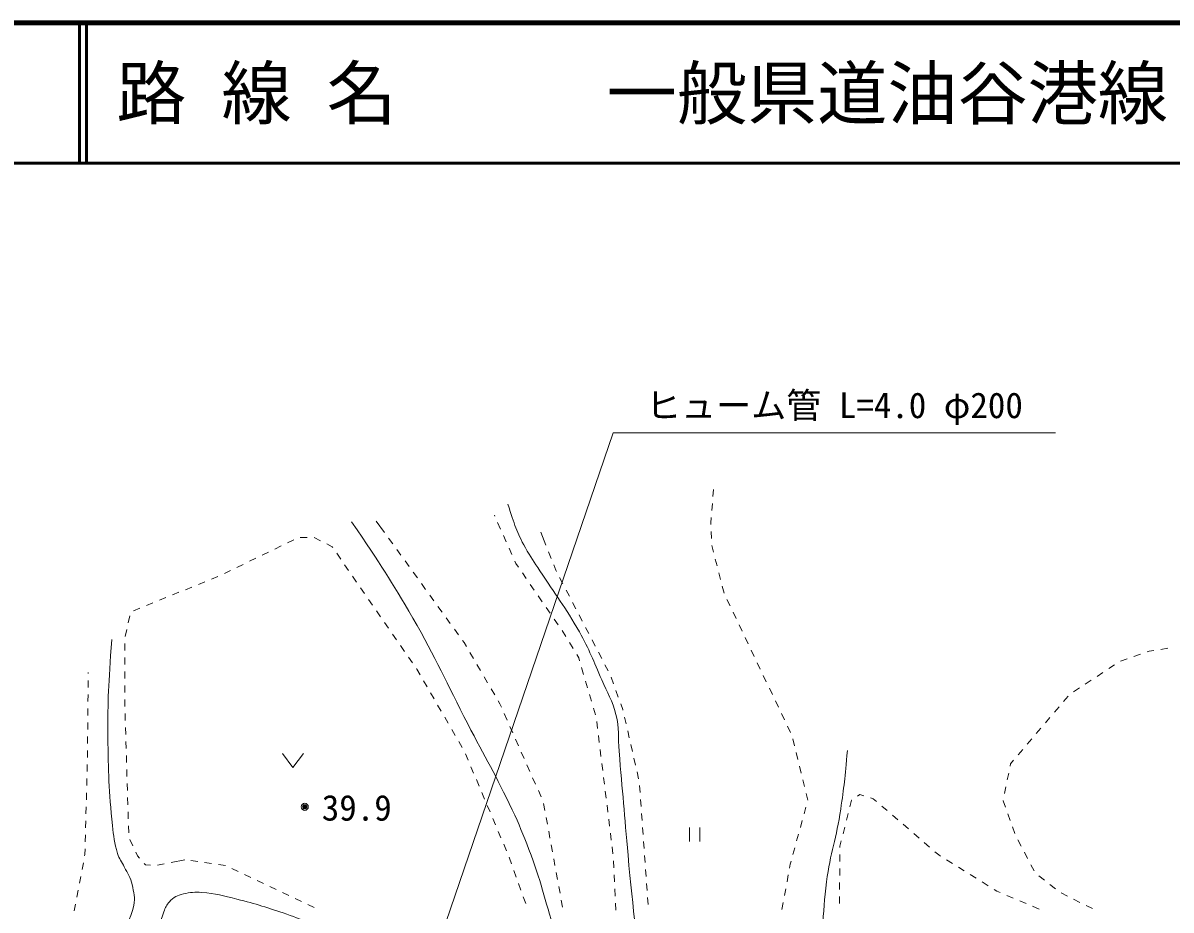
# Model space of a CAD drawing. Units: millimetres, scale not verified. Extents: x 40000 to 680000, y 20000 to 380000.
# Drawn here: x 173730 to 255554, y 316787 to 380000 of the extents above; entities that cross this region are included whole.
import ezdxf
from ezdxf.enums import TextEntityAlignment as Align

# ---------------------------------------------------------------- set-up
doc = ezdxf.new("R2010")
doc.units = ezdxf.units.MM
doc.header["$LTSCALE"] = 1000
doc.header["$PDMODE"] = 32
doc.header["$PDSIZE"] = 500
for name, color, linetype, lineweight in [('M-BGD', 7, 'Continuous', 13), ('M-STR-HTXT', 7, 'Continuous', 13), ('M-TTL', 2, 'Continuous', 140), ('M-TTL-LINE', 7, 'Continuous', 50), ('M-TTL-TXT', 7, 'Continuous', 13)]:
    doc.layers.add(name, color=color, linetype=linetype, lineweight=lineweight)
doc.styles.add('ＭＳ ゴシック', font='')
doc.styles.get('ＭＳ ゴシック').set_extended_font_data('MS Gothic')

msp = doc.modelspace()

# ---------------------------------------------------------------- linework, layer by layer
at = {"layer": 'M-BGD'}
for p, q in [((222903, 346257), (222942, 346756)), ((222823, 345261), (222863, 345759)), ((198914, 344503), (199500, 343693)), ((207357, 344852), (207326, 344923)), ((222749, 344344), (222783, 344762)), ((207764, 343939), (207561, 344396)), ((210636, 343708), (211004, 342778)), ((222753, 344264), (222749, 344344)), ((222799, 343265), (222776, 343764)), ((192579, 342951), (193028, 343170)), ((193490, 343334), (193990, 343336)), ((194487, 343324), (194933, 343098)), ((195379, 342872), (195768, 342675)), ((199792, 343287), (200085, 342882)), ((208171, 343025), (207968, 343482)), ((190780, 342075), (191230, 342294)), ((191679, 342513), (192129, 342732)), ((195768, 342675), (195804, 342622)), ((196089, 342211), (196374, 341800)), ((200378, 342477), (200671, 342072)), ((208578, 342112), (208375, 342569)), ((211188, 342313), (211371, 341848)), ((222948, 342281), (222823, 342765)), ((188982, 341200), (189432, 341419)), ((189881, 341638), (190331, 341856)), ((196658, 341389), (196943, 340978)), ((200964, 341666), (201257, 341261)), ((208856, 341488), (208782, 341655)), ((209037, 341227), (208856, 341488)), ((211555, 341383), (211702, 341010)), ((223197, 341313), (223072, 341797)), ((187164, 340369), (187627, 340557)), ((188083, 340762), (188533, 340981)), ((197227, 340567), (197512, 340156)), ((201550, 340856), (201843, 340451)), ((209605, 340404), (209321, 340816)), ((211702, 341010), (211748, 340922)), ((211979, 340479), (212210, 340035)), ((223446, 340344), (223321, 340828)), ((185311, 339615), (185775, 339804)), ((186238, 339992), (186701, 340181)), ((197797, 339744), (198081, 339333)), ((202135, 340045), (202428, 339640)), ((210173, 339582), (209889, 339993)), ((212440, 339591), (212671, 339148)), ((223695, 339376), (223570, 339860)), ((183459, 338862), (183922, 339050)), ((184385, 339239), (184848, 339427)), ((198366, 338922), (198650, 338511)), ((202721, 339235), (203014, 338830)), ((210742, 338759), (210457, 339170)), ((224122, 338472), (223906, 338923)), ((181606, 338108), (182069, 338297)), ((182532, 338485), (182996, 338674)), ((198935, 338100), (199220, 337689)), ((203307, 338424), (203600, 338019)), ((211310, 337936), (211026, 338347)), ((212902, 338704), (213132, 338261)), ((224553, 337570), (224337, 338021)), ((181236, 337264), (181342, 337753)), ((199504, 337278), (199789, 336867)), ((203893, 337614), (204186, 337209)), ((211878, 337113), (211594, 337525)), ((213363, 337817), (213594, 337373)), ((224984, 336667), (224769, 337119)), ((181025, 336287), (181130, 336776)), ((200073, 336456), (200358, 336045)), ((204478, 336803), (204771, 336398)), ((212417, 336271), (212157, 336699)), ((213824, 336930), (214055, 336486)), ((180981, 335292), (180981, 335792)), ((200643, 335634), (200927, 335222)), ((205064, 335993), (205166, 335853)), ((205166, 335853), (205331, 335571)), ((212936, 335416), (212676, 335844)), ((214286, 336043), (214516, 335599)), ((225416, 335765), (225200, 336216)), ((180981, 334292), (180981, 334792)), ((201212, 334811), (201497, 334400)), ((205583, 335139), (205836, 334708)), ((213339, 334752), (213195, 334989)), ((213403, 334539), (213339, 334752)), ((214747, 335155), (214978, 334712)), ((225847, 334863), (225631, 335314)), ((251963, 334510), (252434, 334678)), ((252905, 334845), (253376, 335013)), ((253847, 335180), (254007, 335237)), ((254007, 335237), (254333, 335288)), ((254827, 335364), (255322, 335440)), ((201781, 333989), (201805, 333955)), ((201805, 333955), (202034, 333558)), ((206089, 334276), (206341, 333845)), ((213688, 333580), (213545, 334059)), ((215208, 334268), (215439, 333825)), ((226278, 333961), (226063, 334412)), ((251112, 333991), (251530, 334266)), ((178374, 332649), (178378, 333149)), ((178383, 333649), (178383, 333707)), ((180981, 333292), (180981, 333792)), ((202285, 333125), (202535, 332693)), ((206594, 333413), (206847, 332982)), ((213973, 332621), (213830, 333101)), ((215647, 333371), (215818, 332901)), ((226710, 333059), (226494, 333510)), ((249443, 332889), (249860, 333165)), ((250278, 333440), (250695, 333716)), ((180981, 332292), (180981, 332792)), ((202786, 332260), (203036, 331827)), ((207099, 332550), (207352, 332119)), ((215989, 332431), (216160, 331962)), ((227141, 332156), (226925, 332608)), ((248608, 332339), (249026, 332614)), ((178364, 331649), (178369, 332149)), ((180981, 331539), (180981, 331792)), ((180988, 331292), (180981, 331539)), ((203286, 331394), (203537, 330962)), ((207605, 331687), (207725, 331482)), ((207725, 331482), (207831, 331242)), ((214258, 331663), (214115, 332142)), ((216331, 331492), (216480, 331084)), ((227572, 331254), (227357, 331705)), ((247899, 331646), (248223, 332027)), ((178355, 330649), (178360, 331149)), ((181020, 330292), (181004, 330792)), ((208033, 330785), (208236, 330328)), ((214542, 330704), (214400, 331184)), ((216480, 331084), (216495, 331020)), ((228004, 330352), (227788, 330803)), ((247250, 330885), (247575, 331266)), ((178346, 329649), (178351, 330149)), ((181051, 329293), (181035, 329792)), ((203787, 330529), (204038, 330096)), ((208438, 329871), (208641, 329414)), ((214683, 329716), (214622, 330212)), ((216606, 330532), (216717, 330045)), ((228435, 329450), (228219, 329901)), ((246602, 330124), (246926, 330504)), ((178337, 328649), (178342, 329149)), ((204288, 329663), (204538, 329230)), ((208843, 328956), (209045, 328499)), ((214805, 328723), (214744, 329219)), ((216828, 329557), (216940, 329070)), ((228713, 328493), (228593, 328978)), ((245304, 328602), (245629, 328982)), ((245953, 329363), (246277, 329743)), ((178329, 327710), (178333, 328149)), ((181082, 328293), (181066, 328793)), ((204789, 328798), (205039, 328365)), ((214927, 327731), (214866, 328227)), ((217051, 328582), (217162, 328095)), ((244656, 327841), (244980, 328221)), ((178327, 327649), (178329, 327710)), ((181113, 327294), (181098, 327793)), ((192216, 327952), (192966, 326952)), ((192966, 326952), (193716, 327952)), ((205268, 327921), (205463, 327461)), ((209248, 328042), (209450, 327585)), ((217274, 327607), (217385, 327120)), ((228952, 327522), (228832, 328007)), ((244119, 327211), (244331, 327460)), ((178301, 326649), (178314, 327149)), ((181145, 326294), (181129, 326794)), ((205657, 327000), (205852, 326540)), ((209653, 327128), (209855, 326670)), ((215050, 326738), (214989, 327234)), ((217496, 326633), (217608, 326145)), ((229190, 326551), (229071, 327036)), ((243886, 326062), (243985, 326552)), ((244085, 327042), (244119, 327211)), ((178275, 325650), (178288, 326150)), ((181176, 325295), (181160, 325794)), ((206047, 326079), (206241, 325619)), ((210057, 326213), (210260, 325756)), ((215172, 325746), (215111, 326242)), ((229429, 325580), (229310, 326065)), ((178249, 324650), (178262, 325150)), ((206436, 325158), (206630, 324697)), ((210462, 325299), (210665, 324842)), ((215294, 324753), (215233, 325249)), ((217675, 325651), (217711, 325152)), ((229664, 324624), (229549, 325094)), ((233212, 324910), (233386, 325028)), ((233386, 325028), (233661, 324936)), ((243688, 325082), (243787, 325572)), ((178223, 323651), (178236, 324150)), ((181207, 324295), (181192, 324795)), ((206825, 324237), (207020, 323776)), ((210838, 324375), (210928, 323884)), ((215416, 323761), (215355, 324257)), ((217746, 324654), (217782, 324155)), ((229397, 323644), (229529, 324126)), ((229660, 324609), (229664, 324624)), ((232663, 324153), (232780, 324616)), ((232780, 324616), (232799, 324628)), ((234135, 324778), (234331, 324713)), ((234331, 324713), (234554, 324522)), ((234934, 324197), (235313, 323871)), ((243586, 324578), (243589, 324592)), ((243749, 324120), (243586, 324578)), ((181238, 323296), (181223, 323795)), ((207214, 323316), (207409, 322855)), ((211018, 323392), (211108, 322900)), ((215538, 322768), (215477, 323264)), ((217817, 323656), (217853, 323157)), ((232419, 323183), (232541, 323668)), ((235693, 323546), (236073, 323221)), ((244086, 323179), (243918, 323649)), ((178197, 322651), (178210, 323151)), ((181270, 322296), (181254, 322796)), ((207603, 322394), (207798, 321934)), ((211198, 322408), (211288, 321916)), ((217888, 322659), (217924, 322160)), ((221226, 322667), (221226, 321667)), ((221976, 321667), (221976, 322667)), ((229135, 322679), (229266, 323161)), ((232175, 322213), (232297, 322698)), ((236452, 322895), (236832, 322570)), ((244423, 322237), (244254, 322708)), ((178170, 321651), (178183, 322151)), ((181555, 321359), (181336, 321809)), ((215660, 321776), (215599, 322272)), ((217959, 321661), (217994, 321162)), ((228872, 321714), (229003, 322196)), ((231956, 321345), (232053, 321728)), ((237212, 322245), (237592, 321920)), ((237971, 321594), (238351, 321269)), ((244870, 321344), (244640, 321788)), ((178128, 320653), (178147, 320749)), ((178147, 320749), (178157, 321151)), ((181895, 320660), (181774, 320910)), ((207993, 321473), (208187, 321013)), ((211377, 321424), (211467, 320932)), ((215782, 320783), (215721, 321279)), ((228609, 320749), (228741, 321231)), ((231955, 321240), (231956, 321345)), ((238731, 320944), (239001, 320712)), ((245331, 320456), (245101, 320900)), ((177939, 319671), (178034, 320162)), ((182040, 320491), (181895, 320660)), ((182461, 319998), (182364, 320111)), ((182812, 319984), (182461, 319998)), ((183801, 320075), (183310, 319977)), ((185272, 320369), (184291, 320173)), ((186184, 320242), (185689, 320311)), ((187174, 320105), (186679, 320173)), ((188165, 319967), (187670, 320036)), ((208382, 320552), (208408, 320491)), ((208408, 320491), (208553, 320083)), ((211557, 320441), (211647, 319949)), ((215835, 319785), (215812, 320284)), ((218030, 320664), (218065, 320165)), ((228369, 319779), (228419, 320048)), ((228419, 320048), (228478, 320267)), ((231947, 320240), (231951, 320740)), ((239001, 320712), (239123, 320636)), ((239548, 320372), (239972, 320107)), ((245792, 319569), (245561, 320013)), ((177749, 318690), (177844, 319180)), ((189070, 319543), (188618, 319757)), ((189973, 319114), (189521, 319328)), ((208721, 319612), (208889, 319141)), ((211737, 319457), (211827, 318965)), ((215882, 318786), (215858, 319285)), ((218101, 319666), (218136, 319167)), ((228186, 318796), (228277, 319287)), ((231939, 319240), (231943, 319740)), ((240397, 319843), (240821, 319579)), ((241245, 319314), (241670, 319050)), ((246525, 318910), (246129, 319214)), ((190876, 318685), (190425, 318899)), ((191779, 318256), (191328, 318470)), ((209057, 318670), (209224, 318199)), ((211917, 318473), (212007, 317981)), ((218172, 318669), (218207, 318170)), ((228004, 317813), (228095, 318304)), ((231931, 318240), (231935, 318740)), ((242094, 318786), (242519, 318521)), ((247318, 318301), (246922, 318605)), ((177560, 317708), (177654, 318199)), ((192683, 317827), (192231, 318041)), ((193586, 317398), (193134, 317612)), ((209392, 317728), (209560, 317257)), ((212097, 317490), (212187, 316998)), ((215928, 317787), (215905, 318286)), ((218242, 317671), (218278, 317173)), ((231922, 317241), (231926, 317741)), ((242943, 318257), (243145, 318131)), ((243145, 318131), (243386, 318029)), ((243846, 317833), (244307, 317638)), ((248167, 317780), (247719, 318003)), ((249062, 317334), (248614, 317557)), ((177370, 316726), (177465, 317217)), ((194489, 316968), (194038, 317183)), ((215975, 316788), (215951, 317287)), ((227821, 316829), (227912, 317321)), ((244767, 317442), (245227, 317247)), ((245687, 317051), (246148, 316856)), ((249957, 316889), (249510, 317112))]:
    msp.add_line(p, q, dxfattribs=at)
for radius in [150, 120, 90, 60, 30, 20]:
    msp.add_circle((193815, 324141), radius, dxfattribs=at)
for points, knots in [([(157413, 285191), (157543, 285378), (157608, 285442), (157756, 285580), (158061, 285865), (158310, 285931), (158702, 286076), (159644, 286424), (160196, 286549), (161164, 286815), (163008, 287322), (164086, 287449), (165906, 288035), (167531, 288558), (168456, 288828), (170014, 289525), (171995, 290412), (173150, 290865), (174957, 292069), (176208, 292903), (176835, 293482), (177937, 294505), (179035, 295522), (179345, 296421), (180554, 297303), (181928, 298307), (182872, 298636), (184480, 299193), (186178, 299782), (187185, 299947), (188950, 300284), (191060, 300687), (192256, 300905), (194402, 301011), (196120, 301095), (197086, 300931), (198800, 300793), (200668, 300642), (201720, 300548), (203562, 300202), (204905, 299950), (205633, 299688), (206942, 299293), (208619, 298787), (209475, 298252), (211158, 297767), (211938, 297542), (212389, 297439), (213198, 297366), (213533, 297335), (213742, 297274), (214059, 297387), (214579, 297572), (214933, 297663), (215287, 298087), (215561, 298416), (215635, 298658), (215825, 299042), (216245, 299887), (216483, 300365), (216784, 301260), (217162, 302388), (217243, 303063), (217410, 304240), (217563, 305323), (217588, 305938), (217657, 307030), (217739, 308318), (217782, 309043), (217740, 310333), (217607, 314391), (217203, 316645), (216855, 320691), (216606, 323586), (216459, 325207), (216213, 328102), (216126, 329124), (216255, 329727), (215995, 330719), (215731, 331729), (215394, 332234), (214977, 333191), (214389, 334542), (214107, 335327), (213384, 336610), (212392, 338373), (211665, 339257), (210573, 340960), (210165, 341597), (209906, 341935), (209537, 342596), (208900, 343739), (208778, 344238), (208283, 345703)], [0, 0, 0, 0, 1, 1, 1, 2, 2, 2, 3, 3, 3, 4, 4, 4, 5, 5, 5, 6, 6, 6, 7, 7, 7, 8, 8, 8, 9, 9, 9, 10, 10, 10, 11, 11, 11, 12, 12, 12, 13, 13, 13, 14, 14, 14, 15, 15, 15, 16, 16, 16, 17, 17, 17, 18, 18, 18, 19, 19, 19, 20, 20, 20, 21, 21, 21, 22, 22, 22, 23, 23, 23, 24, 24, 24, 25, 25, 25, 26, 26, 26, 27, 27, 27, 28, 28, 28, 29, 29, 29, 30, 30, 30, 31, 31, 31, 31]), ([(117480, 297498), (118281, 297160), (118491, 297074), (119130, 296783), (119608, 296566), (119866, 296422), (120347, 296212), (121149, 295863), (121605, 295684), (122426, 295383), (123965, 294818), (124855, 294580), (126424, 294105), (128442, 293495), (129584, 293193), (131626, 292668), (134035, 292047), (135413, 291812), (137817, 291172), (139116, 290826), (139824, 290564), (141112, 290181), (142949, 289635), (143965, 289279), (145818, 288792), (147426, 288370), (148315, 288044), (149962, 287820), (151440, 287618), (152287, 287687), (153778, 287711), (155215, 287734), (156036, 287675), (157449, 287929), (159124, 288230), (160035, 288590), (161593, 289274), (163623, 290164), (164850, 290579), (166609, 291927), (167334, 292483), (167641, 292911), (168317, 293526), (169686, 294772), (170540, 295375), (171879, 296652), (173545, 298241), (174425, 299190), (175941, 300923), (177040, 302180), (177525, 302994), (178618, 304256), (179486, 305257), (180100, 305708), (180912, 306754), (181640, 307692), (182042, 308247), (182525, 309331), (182974, 310337), (183070, 310972), (183236, 312061), (183380, 313010), (183180, 313567), (183317, 314517), (183439, 315365), (183476, 315859), (183769, 316665), (183879, 316967), (183952, 317146), (184169, 317383), (184469, 317712), (184736, 317828), (185170, 317932), (185667, 318051), (185964, 318077), (186473, 318039), (187464, 317967), (188009, 317810), (188972, 317566), (190380, 317208), (191160, 316966), (192534, 316491), (193850, 316037), (194539, 315657), (195829, 315134), (197470, 314470), (198386, 314090), (200039, 313459), (202130, 312662), (203283, 312160), (205415, 311481), (206559, 311116), (207220, 310974), (208387, 310689), (209152, 310503), (209582, 310395), (210362, 310289), (210837, 310225), (211124, 310158), (211590, 310273), (211818, 310329), (211965, 310392), (212107, 310580), (212280, 310810), (212380, 310959), (212430, 311242), (212457, 311396), (212440, 311486), (212441, 311642), (212442, 312197), (212567, 312527), (212427, 313064), (212357, 313331), (212277, 313468), (212185, 313728), (211968, 314341), (211845, 314683), (211639, 315300), (210889, 317555), (210654, 318882), (209789, 321096), (209352, 322214), (209115, 322845), (208602, 323931), (207452, 326363), (206672, 327658), (205433, 330046), (203905, 332993), (203178, 334714), (201517, 337588), (199927, 340340), (199315, 341257), (197155, 344458)], [0, 0, 0, 0, 1, 1, 1, 2, 2, 2, 3, 3, 3, 4, 4, 4, 5, 5, 5, 6, 6, 6, 7, 7, 7, 8, 8, 8, 9, 9, 9, 10, 10, 10, 11, 11, 11, 12, 12, 12, 13, 13, 13, 14, 14, 14, 15, 15, 15, 16, 16, 16, 17, 17, 17, 18, 18, 18, 19, 19, 19, 20, 20, 20, 21, 21, 21, 22, 22, 22, 23, 23, 23, 24, 24, 24, 25, 25, 25, 26, 26, 26, 27, 27, 27, 28, 28, 28, 29, 29, 29, 30, 30, 30, 31, 31, 31, 32, 32, 32, 33, 33, 33, 34, 34, 34, 35, 35, 35, 36, 36, 36, 37, 37, 37, 38, 38, 38, 39, 39, 39, 40, 40, 40, 41, 41, 41, 42, 42, 42, 43, 43, 43, 44, 44, 44, 44]), ([(115574, 303900), (115821, 303642), (115890, 303553), (116077, 303318), (116502, 302786), (116662, 302429), (116998, 301836), (117495, 300956), (117603, 300362), (118193, 299542), (118601, 298975), (118813, 298624), (119356, 298185), (120275, 297443), (120928, 297203), (122020, 296753), (123672, 296072), (124711, 296022), (126454, 295626), (128303, 295207), (129357, 295058), (131215, 294681), (132622, 294396), (133416, 294266), (134811, 293927), (137965, 293161), (139663, 292474), (142783, 291577), (144776, 291003), (145883, 290649), (147893, 290138), (149158, 289817), (149871, 289646), (151157, 289427), (152386, 289218), (153079, 288938), (154323, 289023), (156875, 289200), (158327, 289502), (160733, 290375), (162076, 290863), (162851, 291133), (164060, 291894), (165722, 292938), (166587, 293640), (168042, 294956), (169432, 296213), (170264, 296885), (171435, 298348), (173342, 300731), (174323, 302161), (175769, 304848), (176787, 306740), (177048, 307951), (178013, 309870), (178949, 311732), (179616, 312701), (180534, 314571), (181010, 315542), (181397, 316058), (181624, 317116), (181746, 317683), (181630, 318030), (181512, 318598), (181402, 319125), (181185, 319372), (180955, 319858), (180773, 320241), (180595, 320423), (180470, 320827), (180237, 321581), (180188, 322030), (180106, 322814), (179851, 325275), (179808, 326665), (179785, 329139), (179761, 331845), (179834, 332786), (180058, 336063)], [0, 0, 0, 0, 1, 1, 1, 2, 2, 2, 3, 3, 3, 4, 4, 4, 5, 5, 5, 6, 6, 6, 7, 7, 7, 8, 8, 8, 9, 9, 9, 10, 10, 10, 11, 11, 11, 12, 12, 12, 13, 13, 13, 14, 14, 14, 15, 15, 15, 16, 16, 16, 17, 17, 17, 18, 18, 18, 19, 19, 19, 20, 20, 20, 21, 21, 21, 22, 22, 22, 23, 23, 23, 24, 24, 24, 25, 25, 25, 26, 26, 26, 26]), ([(174783, 288641), (174858, 288885), (174896, 288962), (174984, 289161), (175215, 289683), (175379, 289982), (175788, 290379), (176245, 290823), (176573, 290990), (177113, 291327), (177596, 291629), (177944, 291665), (178416, 291984), (179238, 292539), (179580, 293005), (180306, 293680), (181234, 294544), (181603, 295197), (182616, 295958), (183925, 296940), (184724, 297435), (186227, 298080), (187792, 298753), (188730, 299002), (190394, 299365), (192072, 299730), (193044, 299787), (194756, 299922), (196304, 300043), (197179, 300063), (198730, 299995), (200908, 299898), (202138, 299788), (204273, 299346), (206169, 298954), (207216, 298602), (208998, 297844), (210692, 297123), (211667, 296735), (213214, 295736), (214004, 295226), (214355, 294814), (215062, 294194), (215947, 293417), (216300, 292818), (217243, 292110), (217976, 291560), (218411, 291261), (219254, 290899), (220112, 290530), (220614, 290346), (221531, 290172), (222222, 290041), (222635, 289893), (223325, 290026), (224164, 290189), (224626, 290474), (225263, 291044), (226247, 291925), (226580, 292668), (227105, 293879), (227587, 294992), (227742, 295664), (228056, 296835), (228575, 298778), (228765, 299894), (229106, 301876), (229556, 304490), (229638, 305980), (229944, 308616), (230252, 311278), (230420, 312770), (230687, 315437), (230819, 316752), (230829, 317495), (231002, 318805), (231270, 320843), (231715, 321936), (232013, 323969), (232252, 325595), (232313, 326157), (232486, 328149)], [0, 0, 0, 0, 1, 1, 1, 2, 2, 2, 3, 3, 3, 4, 4, 4, 5, 5, 5, 6, 6, 6, 7, 7, 7, 8, 8, 8, 9, 9, 9, 10, 10, 10, 11, 11, 11, 12, 12, 12, 13, 13, 13, 14, 14, 14, 15, 15, 15, 16, 16, 16, 17, 17, 17, 18, 18, 18, 19, 19, 19, 20, 20, 20, 21, 21, 21, 22, 22, 22, 23, 23, 23, 24, 24, 24, 25, 25, 25, 26, 26, 26, 27, 27, 27, 27])]:
    msp.add_open_spline(points, degree=3, knots=knots, dxfattribs=at)
msp.add_point((193815, 324141), dxfattribs=at)
at = {"layer": 'M-STR-HTXT'}
for p, q in [((195931, 292744), (215797, 350789)), ((215797, 350789), (247324, 350789))]:
    msp.add_line(p, q, dxfattribs=at)
at = {"layer": 'M-TTL'}
msp.add_line((680000, 380000), (40000, 380000), dxfattribs=at)
at = {"layer": 'M-TTL-LINE'}
for p, q in [((177750, 380000), (177750, 370000)), ((178250, 380000), (178250, 370000)), ((40000, 370000), (680000, 370000))]:
    msp.add_line(p, q, dxfattribs=at)

# ---------------------------------------------------------------- texts
at = {"layer": 'M-BGD', "style": 'ＭＳ ゴシック'}
msp.add_text('39.9', height=1833, dxfattribs=at).set_placement((197521, 324076), align=Align.MIDDLE_CENTER)
at = {"layer": 'M-STR-HTXT', "style": 'ＭＳ ゴシック'}
msp.add_text('ヒューム管 L=4.0 φ200', height=1833, dxfattribs=at).set_placement((231561, 351289), align=Align.BOTTOM_CENTER)
at = {"layer": 'M-TTL-TXT', "style": 'ＭＳ ゴシック'}
msp.add_text('路 線 名      一般県道油谷港線', height=3666, dxfattribs=at).set_placement((180380, 375000), align=Align.MIDDLE_LEFT)

doc.saveas('drawing.dxf')
